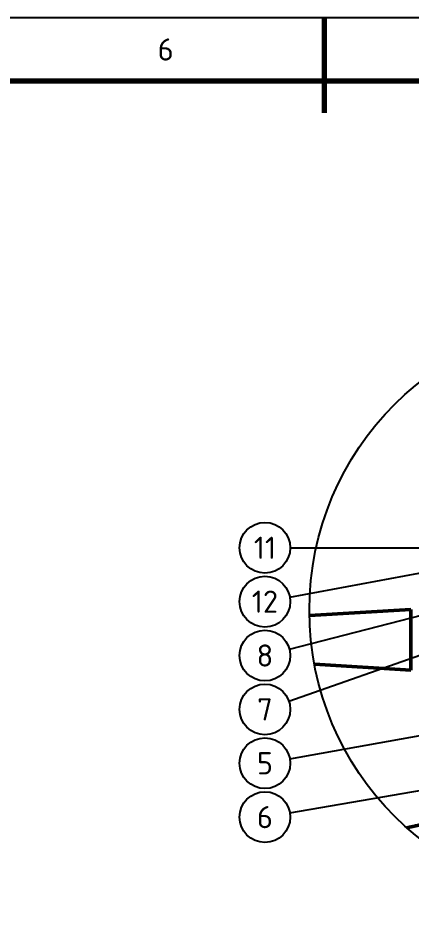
# Model space of a CAD drawing. Header units: millimetres. Extents: x 0 to 594, y 0 to 420.
# Drawn here: x 248.7 to 310.7, y 279.5 to 420 of the extents above; entities that cross this region are included whole.
import ezdxf
from ezdxf.enums import TextEntityAlignment as Align

# ---------------------------------------------------------------- set-up
doc = ezdxf.new("R2010")
doc.units = ezdxf.units.MM
doc.linetypes.add('ISO02-TRAZOS', pattern=[3.75, 3, -0.75])
for name, color, linetype, lineweight in [('01-VISIBLE', 7, 'CONTINUOUS', 50), ('02-OCULTA', 4, 'ISO02-TRAZOS', 25), ('06-TEXTO', 7, 'CONTINUOUS', 25), ('07-RECUADRO', 7, 'CONTINUOUS', 70), ('08-FINA', 5, 'CONTINUOUS', 25)]:
    doc.layers.add(name, color=color, linetype=linetype, lineweight=lineweight)
doc.styles.add('ISO3098', font='isocpeur.ttf')

msp = doc.modelspace()

# ---------------------------------------------------------------- linework, layer by layer
at = {"layer": '01-VISIBLE'}
for points in [[(294.66, 325.66), (310.65, 326.65)], [(310.65, 317.05), (310.65, 317.55), (310.65, 318.06), (310.65, 318.56), (310.65, 319.07), (310.65, 319.57), (310.65, 320.08), (310.65, 320.58), (310.65, 321.09), (310.65, 321.6), (310.65, 322.1), (310.65, 322.61), (310.65, 323.11), (310.65, 323.62), (310.65, 324.12), (310.65, 324.63), (310.65, 325.13), (310.65, 325.64), (310.65, 326.14), (310.65, 326.65)], [(310.65, 317.05), (295.45, 317.98)], [(310.03, 292.17), (310.47, 292.28), (310.96, 292.39), (311.45, 292.5), (311.95, 292.61), (312.44, 292.73), (312.93, 292.83), (313.43, 292.94), (313.92, 293.03), (314.42, 293.12), (314.92, 293.2), (315.42, 293.28), (315.92, 293.36), (316.42, 293.43), (316.92, 293.51), (317.38, 293.6)]]:
    msp.add_lwpolyline(points, dxfattribs=at)
at = {"layer": '02-OCULTA'}
msp.add_lwpolyline([(310.65, 326.65), (310.65, 326.14), (310.65, 325.64), (310.65, 325.13), (310.65, 324.63), (310.65, 324.12), (310.65, 323.62), (310.65, 323.11), (310.65, 322.61), (310.65, 322.1), (310.65, 321.6), (310.65, 321.09), (310.65, 320.58), (310.65, 320.08), (310.65, 319.57), (310.65, 319.07), (310.65, 318.56), (310.65, 318.06), (310.65, 317.55), (310.65, 317.05)], dxfattribs=at)
at = {"layer": '07-RECUADRO'}
msp.add_line((297, 420), (297, 405), dxfattribs=at)
msp.add_lwpolyline([(20, 10), (584, 10), (584, 410), (20, 410)], close=True, dxfattribs=at)
at = {"layer": '08-FINA'}
for p, q in [((291.59, 328.59), (333.05, 336.27)), ((291.65, 336.37), (319.45, 336.37)), ((291.53, 320.37), (329.05, 330.07)), ((291.43, 312.19), (327.95, 325.01)), ((291.59, 303.07), (333.05, 310.46)), ((291.6, 294.54), (333.05, 301.66))]:
    msp.add_line(p, q, dxfattribs=at)
msp.add_lwpolyline([(0, 0), (594, 0), (594, 420), (0, 420)], close=True, dxfattribs=at)
for centre, radius in [((340.67, 326.5), 46.01), ((287.65, 336.37), 4), ((287.65, 327.87), 4), ((287.65, 319.37), 4), ((287.65, 310.87), 4), ((287.65, 302.37), 4), ((287.65, 293.87), 4)]:
    msp.add_circle(centre, radius, dxfattribs=at)

# ---------------------------------------------------------------- texts
at = {"layer": '06-TEXTO', "style": 'ISO3098'}
for s, p in [('6', (272, 415)), ('11', (287.65, 336.37)), ('12', (287.65, 327.87)), ('8', (287.65, 319.37)), ('7', (287.65, 310.87)), ('5', (287.65, 302.37)), ('6', (287.65, 293.87))]:
    msp.add_text(s, height=3.5, dxfattribs=at).set_placement(p, align=Align.MIDDLE_CENTER)

doc.saveas('drawing.dxf')
